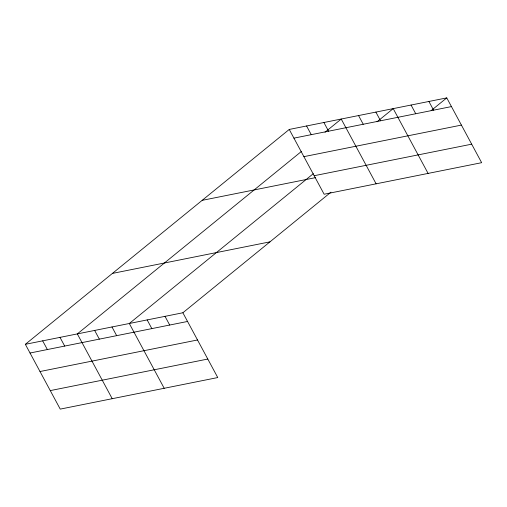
<?xml version="1.0" encoding="UTF-8"?>
<svg xmlns="http://www.w3.org/2000/svg" width="507" height="507" viewBox="0 0 507 507"><rect width="100%" height="100%" fill="white"/><g stroke="black" fill="none" stroke-linecap="round" stroke-linejoin="round"><path stroke-width="0.76" d="M25.35 344.316L182.869 312.768L217.757 377.557L60.238 409.111L25.35 344.316L289.243 129.443L446.762 97.889L481.65 162.684L324.131 194.232L289.243 129.443M301.589 151.308L77.33 333.91L112.218 398.698M325.012 132.232L341.224 119.031L376.112 183.819M313.332 173.66L129.31 323.498L164.198 388.286M376.993 121.819L393.21 108.618L428.092 173.407M182.869 312.768L330.97 192.178M431.146 110.608L446.762 97.889M293.927 138.138L451.445 106.59M303.896 156.65L461.414 125.096M314.163 175.72L471.681 144.172M202.16 200.354L315.436 177.659M112.434 273.412L269.952 241.858M30.033 353.018L187.552 321.463M40.002 371.53L197.521 339.975M50.269 390.599L207.788 359.045M428.909 101.463L433.593 110.165M411.057 105.044L415.74 113.739M375.877 112.091L380.561 120.786M358.55 115.558L363.234 124.253M323.897 122.498L328.58 131.199M306.57 125.97L311.254 134.666M165.016 316.343L169.699 325.038M147.163 319.917L151.846 328.618M111.984 326.964L116.667 335.666M94.657 330.437L99.34 339.132M60.003 337.377L64.687 346.072M42.677 340.85L47.36 349.545"/></g></svg>
